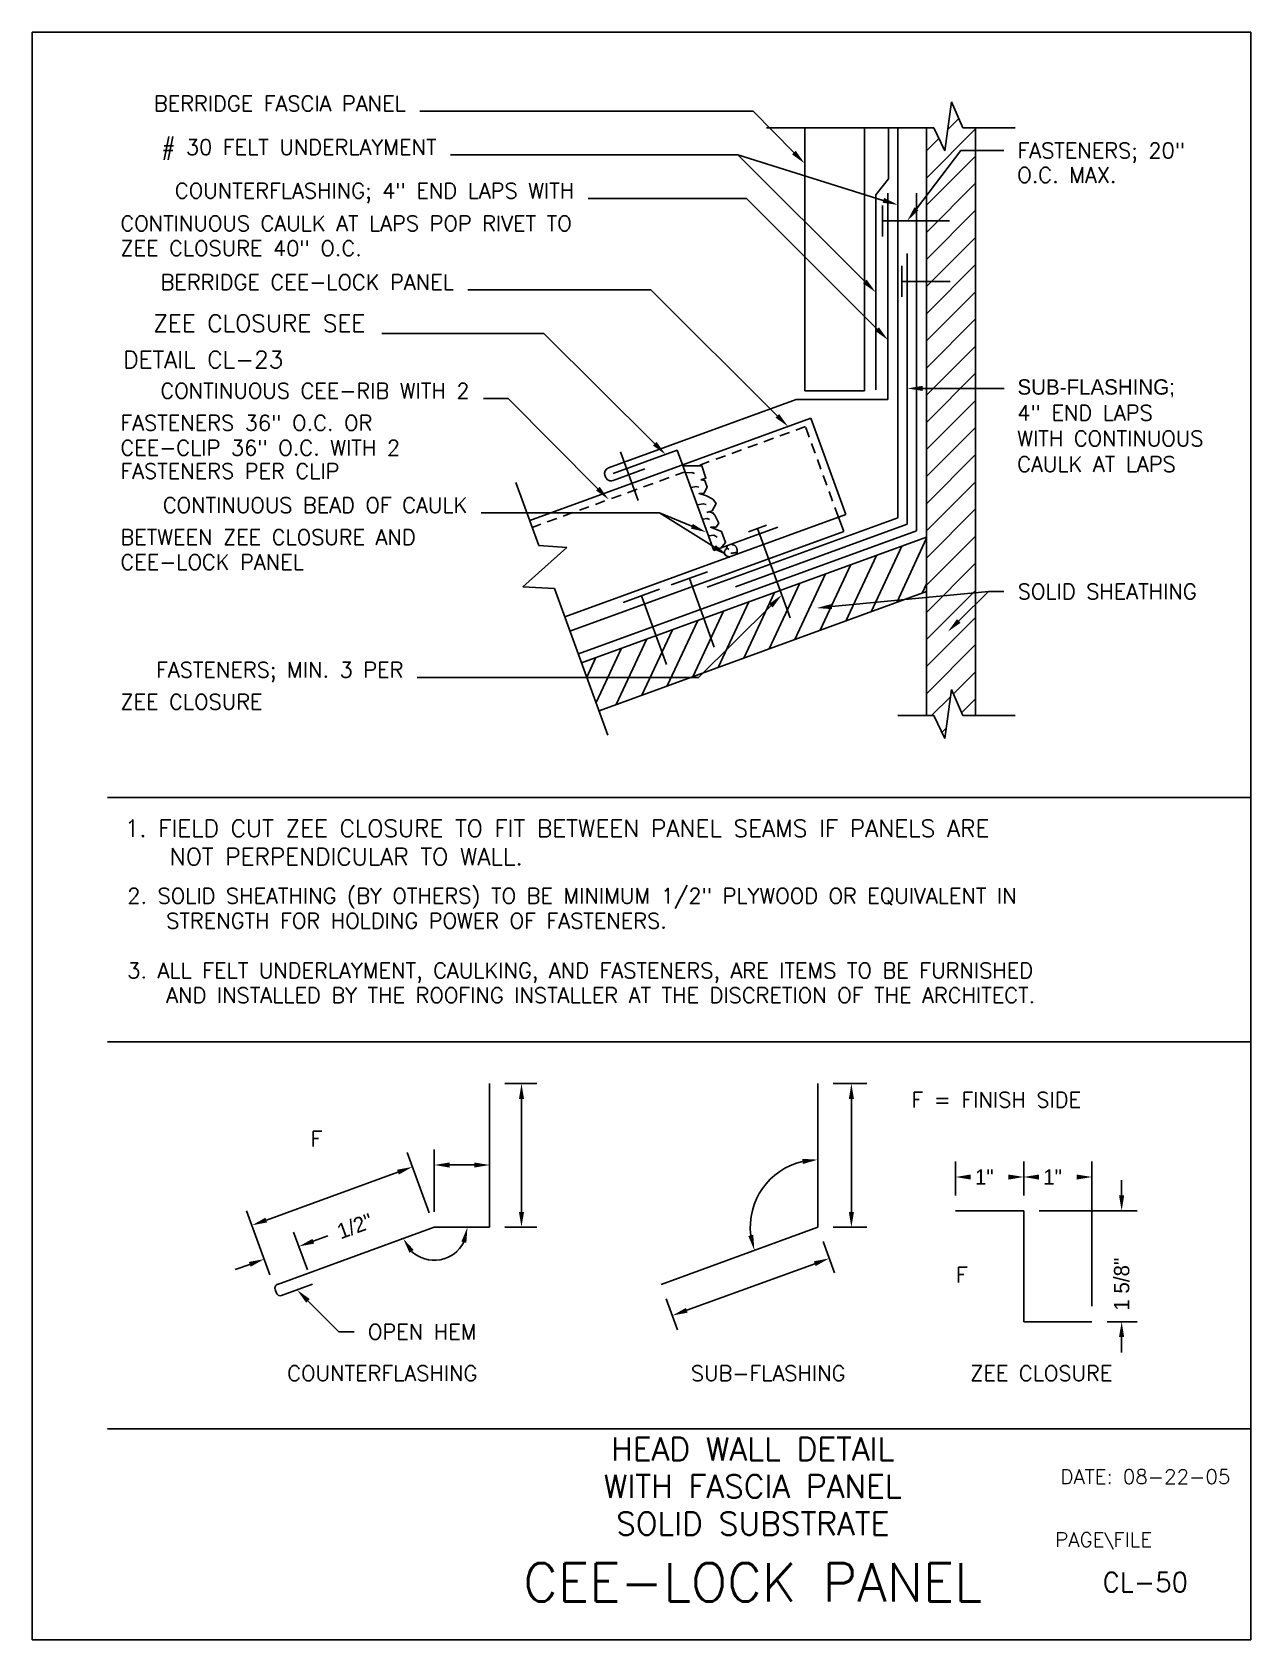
# Model space of a CAD drawing. Extents: x 0 to 17.9, y 0 to 23.6.
import ezdxf
from ezdxf.enums import TextEntityAlignment as Align

# ---------------------------------------------------------------- set-up
doc = ezdxf.new("R2010")
doc.units = 0
doc.header["$LTSCALE"] = 0.299992
doc.header["$MEASUREMENT"] = 0
doc.linetypes.add('HIDDENX2', pattern=[0.75, 0.5, -0.25])
doc.layers.get('0').update_dxf_attribs({"linetype": 'CONTINUOUS'})
for name, color, linetype in [('BORDER', 7, 'CONTINUOUS'), ('CMP-FLSH', 7, 'CONTINUOUS'), ('DIM-TXT', 7, 'CONTINUOUS'), ('STRCTR', 7, 'CONTINUOUS')]:
    doc.layers.add(name, color=color, linetype=linetype)
doc.styles.add('ROMANS', font='romans', dxfattribs={"height": 0.225})

# ---------------------------------------------------------------- blocks, each defined once
blk = doc.blocks.new('*X0')
at = {"color": 0, "linetype": 'CONTINUOUS'}
for p, q in [((42.651, 27.536), (42.81, 27.696)), ((42.34, 26.828), (43.055, 27.543)), ((42.34, 27.225), (42.519, 27.404)), ((42.34, 26.43), (43.055, 27.145)), ((42.34, 26.032), (43.055, 26.747)), ((42.34, 25.634), (43.055, 26.35)), ((42.34, 25.237), (43.055, 25.952)), ((42.34, 24.839), (43.055, 25.554)), ((42.34, 24.441), (43.055, 25.156)), ((42.34, 24.043), (43.055, 24.759)), ((42.34, 23.646), (43.055, 24.361)), ((42.34, 23.248), (43.055, 23.963)), ((42.34, 22.85), (43.055, 23.565)), ((42.34, 22.452), (43.055, 23.168)), ((42.34, 22.055), (43.055, 22.77)), ((42.34, 21.657), (43.055, 22.372)), ((42.34, 21.259), (43.055, 21.974)), ((42.34, 20.861), (43.055, 21.577)), ((42.34, 20.464), (43.055, 21.179)), ((42.34, 20.066), (43.055, 20.781)), ((42.34, 19.668), (43.055, 20.383)), ((42.34, 19.271), (43.055, 19.986)), ((42.733, 19.266), (43.055, 19.588)), ((42.413, 18.946), (42.692, 19.225)), ((42.852, 18.987), (43.055, 19.19)), ((42.564, 18.699), (42.628, 18.763))]:
    blk.add_line(p, q, dxfattribs=at)
blk = doc.blocks.new('*X2')
at = {"color": 0, "linetype": 'CONTINUOUS'}
for p, q in [((12.301, 15.065), (12.749, 16.027)), ((12.674, 15.201), (13.112, 16.141)), ((11.927, 14.929), (12.375, 15.891)), ((11.179, 14.657), (11.628, 15.619)), ((11.553, 14.793), (12.001, 15.755)), ((10.432, 14.385), (10.88, 15.346)), ((10.806, 14.521), (11.254, 15.483)), ((13.048, 15.337), (13.112, 15.475)), ((10.058, 14.249), (10.506, 15.21)), ((9.311, 13.977), (9.759, 14.938)), ((9.684, 14.113), (10.133, 15.074)), ((8.563, 13.705), (9.011, 14.666)), ((8.937, 13.841), (9.385, 14.802)), ((8.13, 14.107), (8.264, 14.394)), ((8.266, 13.733), (8.638, 14.53))]:
    blk.add_line(p, q, dxfattribs=at)

msp = doc.modelspace()

# ---------------------------------------------------------------- linework, layer by layer
at = {"color": 5, "linetype": 'CONTINUOUS'}
for p, q in [((0, 0), (0, 23.558)), ((0, 23.558), (17.865, 23.558)), ((17.865, 23.558), (17.865, 0)), ((17.865, 0), (0, 0))]:
    msp.add_line(p, q, dxfattribs=at)
at = {"layer": 'BORDER', "color": 5}
for p, q in [((1.105, 12.342), (17.865, 12.342)), ((1.105, 8.763), (17.865, 8.763))]:
    msp.add_line(p, q, dxfattribs=at)
at = {"layer": 'BORDER', "color": 5, "linetype": 'CONTINUOUS'}
msp.add_line((17.865, 3.094), (1.105, 3.094), dxfattribs=at)
at = {"layer": 'CMP-FLSH', "color": 1, "linetype": 'CONTINUOUS'}
for p, q in [((11.325, 18.3), (11.325, 22.154)), ((12.202, 18.3), (12.202, 22.154)), ((12.545, 18.176), (12.545, 21.198)), ((12.829, 16.347), (12.829, 20.312)), ((8.449, 17.174), (11.201, 18.176)), ((12.545, 18.176), (11.201, 18.176)), ((12.202, 18.3), (11.325, 18.3)), ((11.413, 17.899), (7.295, 16.4)), ((11.927, 16.489), (11.413, 17.899)), ((9.457, 17.431), (8.518, 17.089)), ((9.993, 15.96), (9.457, 17.431)), ((8.406, 17.04), (8.397, 17.064)), ((8.98, 17.157), (8.516, 16.989)), ((7.808, 14.99), (11.927, 16.489)), ((10.933, 16.302), (9.993, 15.96)), ((10.311, 15.43), (12.829, 16.347)), ((11.897, 16.239), (11.82, 16.45)), ((7.883, 14.778), (11.897, 16.239)), ((6.705, 8.15), (6.705, 6.046)), ((11.517, 8.15), (11.517, 6.046)), ((13.535, 6.287), (14.535, 6.287)), ((14.535, 6.287), (14.535, 4.662)), ((3.597, 5.209), (5.895, 6.046)), ((6.705, 6.046), (5.895, 6.046)), ((9.219, 5.209), (11.517, 6.046)), ((3.657, 5.044), (4.112, 5.21)), ((3.562, 5.136), (3.584, 5.078)), ((14.535, 4.662), (15.535, 4.662))]:
    msp.add_line(p, q, dxfattribs=at)
at = {"layer": 'CMP-FLSH', "color": 6, "linetype": 'CONTINUOUS'}
for p, q in [((12.555, 21.407), (12.555, 22.154)), ((12.692, 16.442), (12.692, 22.154)), ((12.366, 21.172), (12.555, 21.407)), ((12.366, 21.172), (12.366, 18.318)), ((12.464, 21.017), (12.464, 20.564)), ((12.966, 16.251), (12.966, 21.198)), ((12.464, 20.791), (13.446, 20.791)), ((12.747, 20.131), (12.747, 19.678)), ((12.747, 19.905), (13.456, 19.905)), ((8.626, 17.41), (8.886, 16.695)), ((9.845, 17.013), (9.804, 17)), ((9.862, 16.987), (9.804, 17)), ((9.97, 16.543), (9.891, 16.518)), ((9.978, 16.509), (9.936, 16.531)), ((9.895, 15.424), (12.692, 16.442)), ((10.502, 16.238), (10.766, 16.334)), ((10.634, 16.286), (11.111, 14.975)), ((8.007, 14.446), (12.966, 16.251)), ((10.183, 16.001), (10.213, 15.975)), ((9.9, 15.65), (9.368, 15.457)), ((9.634, 15.553), (10, 14.546)), ((9.198, 15.395), (8.666, 15.201)), ((8.932, 15.298), (9.299, 14.291))]:
    msp.add_line(p, q, dxfattribs=at)
at = {"layer": 'CMP-FLSH', "color": 3, "linetype": 'CONTINUOUS'}
msp.add_line((13.054, 18.337), (14.251, 18.337), dxfattribs=at)
at = {"layer": 'CMP-FLSH', "color": 9, "linetype": 'HIDDENX2'}
for p, q in [((11.336, 17.779), (9.759, 17.205)), ((11.82, 16.45), (11.336, 17.779)), ((9.572, 17.116), (7.331, 16.301))]:
    msp.add_line(p, q, dxfattribs=at)
at = {"layer": 'CMP-FLSH', "color": 6, "linetype": 'CONTINUOUS'}
for points in [[(9.845, 17.013, 0), (9.876, 17.021, 0), (9.817, 17.205, 0), (9.538, 17.205, 0)], [(9.588, 17.098, 0), (9.671, 17.103, 0), (9.708, 17.09, 0)], [(9.97, 16.543, 0), (10.026, 16.652, 0), (9.976, 16.714, 0), (9.886, 16.765, 0), (9.777, 16.796, 0), (9.846, 16.796, 0), (9.896, 16.888, 0), (9.862, 16.987, 0)], [(9.667, 16.885, 0), (9.729, 16.902, 0), (9.775, 16.889, 0)], [(9.754, 16.629, 0), (9.837, 16.646, 0), (9.878, 16.637, 0)], [(10.095, 15.997, 0), (10.165, 16.079, 0), (10.105, 16.243, 0), (9.946, 16.304, 0), (10.026, 16.304, 0), (10.065, 16.365, 0), (10.006, 16.478, 0), (9.974, 16.518, 0)], [(9.833, 16.42, 0), (9.895, 16.432, 0), (9.928, 16.415, 0)], [(9.92, 16.176, 0), (9.994, 16.185, 0), (10.04, 16.159, 0)], [(10.193, 16.032, 0), (10.192, 16.029, 0), (10.19, 16.025, 0), (10.189, 16.02, 0), (10.187, 16.016, 0), (10.185, 16.011, 0), (10.183, 16.007, 0), (10.181, 16.002, 0), (10.18, 15.999, 0), (10.178, 15.995, 0), (10.175, 15.991, 0), (10.172, 15.985, 0), (10.168, 15.979, 0), (10.163, 15.973, 0), (10.159, 15.967, 0), (10.155, 15.96, 0), (10.152, 15.954, 0), (10.149, 15.948, 0), (10.147, 15.943, 0), (10.147, 15.939, 0), (10.147, 15.935, 0), (10.147, 15.93, 0), (10.147, 15.924, 0), (10.147, 15.919, 0), (10.148, 15.914, 0), (10.149, 15.909, 0), (10.151, 15.905, 0), (10.153, 15.901, 0), (10.155, 15.899, 0), (10.157, 15.896, 0), (10.161, 15.893, 0), (10.165, 15.891, 0), (10.168, 15.888, 0), (10.173, 15.886, 0), (10.176, 15.884, 0), (10.18, 15.882, 0), (10.183, 15.881, 0), (10.187, 15.879, 0), (10.193, 15.876, 0), (10.2, 15.874, 0), (10.206, 15.872, 0), (10.213, 15.87, 0), (10.219, 15.868, 0), (10.224, 15.866, 0), (10.227, 15.865, 0), (10.229, 15.865, 0)], [(10.259, 16.048, 0), (10.264, 16.047, 0), (10.269, 16.047, 0), (10.274, 16.045, 0), (10.28, 16.044, 0), (10.286, 16.042, 0), (10.291, 16.039, 0), (10.297, 16.037, 0), (10.301, 16.034, 0), (10.305, 16.032, 0), (10.308, 16.029, 0), (10.311, 16.025, 0), (10.315, 16.02, 0), (10.318, 16.015, 0), (10.321, 16.01, 0), (10.324, 16.004, 0), (10.326, 15.999, 0), (10.328, 15.994, 0), (10.33, 15.99, 0), (10.331, 15.988, 0), (10.332, 15.986, 0), (10.332, 15.984, 0), (10.333, 15.981, 0), (10.333, 15.979, 0), (10.334, 15.976, 0), (10.335, 15.973, 0), (10.335, 15.971, 0), (10.335, 15.969, 0), (10.336, 15.966, 0), (10.336, 15.962, 0), (10.336, 15.958, 0), (10.337, 15.953, 0), (10.337, 15.949, 0), (10.337, 15.944, 0), (10.336, 15.94, 0), (10.336, 15.936, 0), (10.335, 15.933, 0), (10.334, 15.93, 0), (10.332, 15.928, 0), (10.33, 15.925, 0), (10.328, 15.921, 0), (10.326, 15.919, 0), (10.323, 15.916, 0), (10.322, 15.914, 0), (10.32, 15.912, 0), (10.32, 15.912, 0)], [(10.229, 15.865, 0), (10.229, 15.865, 0), (10.229, 15.865, 0), (10.229, 15.865, 0), (10.229, 15.865, 0), (10.229, 15.865, 0), (10.229, 15.865, 0), (10.229, 15.865, 0), (10.229, 15.865, 0), (10.229, 15.865, 0)], [(10.295, 15.928, 0), (10.29, 15.927, 0), (10.283, 15.926, 0), (10.276, 15.925, 0), (10.268, 15.924, 0), (10.261, 15.923, 0), (10.254, 15.923, 0), (10.249, 15.923, 0), (10.245, 15.922, 0), (10.244, 15.922, 0)], [(10.335, 15.943, 0), (10.332, 15.941, 0), (10.327, 15.939, 0), (10.323, 15.937, 0), (10.318, 15.935, 0), (10.313, 15.933, 0), (10.308, 15.932, 0), (10.303, 15.93, 0), (10.298, 15.929, 0), (10.295, 15.928, 0)]]:
    msp.add_polyline3d(points, dxfattribs=at)
at = {"layer": 'CMP-FLSH', "color": 1, "linetype": 'CONTINUOUS'}
for centre, radius, start, end in [((8.478, 17.093), 0.086, 110.0023, 199.9983), ((8.487, 17.069), 0.086, 199.9993, 290.0006), ((3.616, 5.156), 0.057, 109.9986, 199.9989), ((3.637, 5.098), 0.057, 200.0028, 289.9983)]:
    msp.add_arc(centre, radius, start, end, dxfattribs=at)
at = {"layer": 'CMP-FLSH', "color": 3, "linetype": 'CONTINUOUS', "extrusion": (-1.22461e-16, 1.22461e-16, -1)}
msp.add_solid([(-13.054, 18.3), (-12.829, 18.337), (-13.054, 18.375)], dxfattribs=at)
at = {"layer": 'DIM-TXT', "color": 3, "linetype": 'CONTINUOUS'}
for p, q in [((10.567, 22.399), (5.681, 22.399)), ((11.166, 21.793), (10.567, 22.399)), ((10.346, 21.761), (6.131, 21.761)), ((10.346, 21.761), (10.121, 21.761)), ((12.207, 19.904), (10.346, 21.761)), ((12.477, 21.093), (10.346, 21.761)), ((12.963, 20.969), (13.614, 21.823)), ((13.614, 21.823), (14.242, 21.823)), ((10.474, 21.122), (8.15, 21.122)), ((12.386, 19.206), (10.474, 21.122)), ((9.068, 19.781), (6.385, 19.781)), ((10.922, 17.937), (9.068, 19.781)), ((7.501, 19.142), (5.127, 19.142)), ((9.127, 17.527), (7.501, 19.142)), ((6.978, 18.19), (6.614, 18.19)), ((8.293, 16.868), (6.978, 18.19)), ((9.198, 16.515), (6.583, 16.515)), ((9.672, 16.318), (9.198, 16.515)), ((10.002, 16.01), (9.198, 16.515)), ((11.723, 15.14), (14.021, 15.362)), ((13.584, 14.931), (14.021, 15.362)), ((14.021, 15.362), (14.246, 15.362)), ((10.828, 15.153), (9.766, 14.102)), ((9.766, 14.102), (5.646, 14.102)), ((6.93, 8.15), (7.398, 8.15)), ((11.742, 8.15), (12.234, 8.15)), ((7.173, 6.271), (7.173, 7.925)), ((12.009, 6.271), (12.009, 7.925)), ((5.818, 6.257), (5.496, 7.141)), ((5.895, 6.271), (5.895, 7.183)), ((3.433, 6.151), (5.362, 6.853)), ((6.48, 6.958), (6.12, 6.958)), ((13.535, 6.512), (13.535, 7.007)), ((14.535, 6.512), (14.535, 7.007)), ((15.535, 4.887), (15.535, 7.007)), ((15.971, 6.512), (15.971, 6.737)), ((3.486, 5.348), (3.144, 6.285)), ((14.76, 6.287), (16.196, 6.287)), ((4.035, 5.421), (3.833, 5.975)), ((4.121, 5.841), (4.333, 5.918)), ((6.93, 6.046), (7.398, 6.046)), ((11.742, 6.046), (12.234, 6.046)), ((11.594, 5.835), (11.76, 5.377)), ((3.19, 5.502), (2.978, 5.425)), ((9.596, 4.829), (11.472, 5.512)), ((4.043, 4.968), (4.495, 4.513)), ((9.296, 4.998), (9.462, 4.541)), ((4.495, 4.513), (4.72, 4.513)), ((15.76, 4.662), (16.196, 4.662)), ((15.971, 4.437), (15.971, 4.212))]:
    msp.add_line(p, q, dxfattribs=at)
for centre, radius, start, end in [((11.517, 6.046), 0.99, 103.0467, 186.9533), ((5.895, 6.046), 0.485, 226.7982, 333.2018)]:
    msp.add_arc(centre, radius, start, end, dxfattribs=at)
for points in [[(11.193, 21.819), (11.14, 21.766), (11.325, 21.633)], [(12.489, 21.129), (12.466, 21.058), (12.692, 21.026)], [(12.993, 20.947), (12.933, 20.992), (12.827, 20.791)], [(12.233, 19.931), (12.18, 19.878), (12.366, 19.745)], [(12.413, 19.232), (12.36, 19.179), (12.545, 19.047)], [(10.949, 17.963), (10.896, 17.91), (11.082, 17.778)], [(9.153, 17.554), (9.1, 17.501), (9.286, 17.369)], [(8.32, 16.895), (8.266, 16.842), (8.452, 16.709)], [(9.686, 16.352), (9.657, 16.283), (9.88, 16.231)], [(10.022, 16.042), (9.982, 15.978), (10.192, 15.891)], [(10.802, 15.179), (10.855, 15.126), (10.989, 15.311)], [(11.726, 15.103), (11.719, 15.178), (11.499, 15.119)], [(13.611, 14.904), (13.558, 14.957), (13.424, 14.773)], [(7.136, 7.925), (7.211, 7.925), (7.173, 8.15)], [(11.972, 7.925), (12.047, 7.925), (12.009, 8.15)], [(5.349, 6.888), (5.375, 6.818), (5.573, 6.93)], [(6.12, 6.995), (6.12, 6.92), (5.895, 6.958)], [(6.48, 6.995), (6.48, 6.92), (6.705, 6.958)], [(11.289, 7.048), (11.298, 6.973), (11.517, 7.036)], [(13.76, 6.819), (13.76, 6.744), (13.535, 6.782)], [(14.31, 6.819), (14.31, 6.744), (14.535, 6.782)], [(14.76, 6.819), (14.76, 6.744), (14.535, 6.782)], [(15.31, 6.819), (15.31, 6.744), (15.535, 6.782)], [(15.933, 6.512), (16.008, 6.512), (15.971, 6.287)], [(3.42, 6.186), (3.445, 6.116), (3.221, 6.074)], [(7.136, 6.271), (7.211, 6.271), (7.173, 6.046)], [(11.972, 6.271), (12.047, 6.271), (12.009, 6.046)], [(6.292, 5.836), (6.365, 5.818), (6.381, 6.046)], [(10.571, 5.935), (10.498, 5.917), (10.587, 5.707)], [(4.109, 5.876), (4.134, 5.806), (3.91, 5.764)], [(5.531, 5.671), (5.594, 5.713), (5.439, 5.88)], [(3.177, 5.537), (3.203, 5.467), (3.401, 5.579)], [(11.459, 5.547), (11.485, 5.477), (11.683, 5.589)], [(4.016, 4.941), (4.069, 4.994), (3.884, 5.127)], [(9.584, 4.864), (9.609, 4.794), (9.385, 4.752)], [(15.933, 4.437), (16.008, 4.437), (15.971, 4.662)]]:
    msp.add_solid(points, dxfattribs=at)
at = {"layer": 'STRCTR', "color": 2, "linetype": 'CONTINUOUS'}
for p, q in [((13.38, 21.82), (13.479, 22.537)), ((13.479, 22.537), (13.642, 22.154)), ((10.766, 22.154), (13.217, 22.154)), ((13.217, 22.154), (13.38, 21.82)), ((13.642, 22.154), (14.411, 22.154)), ((7.428, 16.037), (7.092, 16.958)), ((7.428, 16.037), (7.84, 16.005)), ((7.84, 16.005), (7.194, 15.43)), ((7.194, 15.43), (7.657, 15.407)), ((7.657, 15.407), (8.44, 13.254)), ((13.38, 13.208), (13.479, 13.925)), ((13.479, 13.925), (13.642, 13.543)), ((13.217, 13.543), (12.691, 13.543)), ((13.217, 13.543), (13.38, 13.208)), ((13.642, 13.543), (14.411, 13.543))]:
    msp.add_line(p, q, dxfattribs=at)
at = {"layer": 'STRCTR', "color": 4, "linetype": 'CONTINUOUS'}
for p, q in [((13.112, 13.543), (13.112, 22.154)), ((13.828, 13.543), (13.828, 22.154)), ((13.112, 16.159), (8.053, 14.318)), ((8.31, 13.613), (13.112, 15.361))]:
    msp.add_line(p, q, dxfattribs=at)

# ---------------------------------------------------------------- block references
at = {"layer": 'CMP-FLSH', "color": 4, "linetype": 'CONTINUOUS'}
msp.add_blockref('*X2', (0, 0), dxfattribs=at)
at = {"layer": 'STRCTR', "color": 4, "linetype": 'CONTINUOUS'}
msp.add_blockref('*X0', (-29.227, -5.403), dxfattribs=at)

# ---------------------------------------------------------------- texts
at = {"layer": 'BORDER', "color": 3, "linetype": 'CONTINUOUS', "style": 'ROMANS'}
for s, p in [('HEAD WALL DETAIL', (10.563, 2.628)), ('WITH FASCIA PANEL', (10.563, 2.081)), ('SOLID SUBSTRATE', (10.563, 1.535))]:
    msp.add_text(s, height=0.3375, dxfattribs=at).set_placement(p, align=Align.CENTER)
msp.add_text('DATE: 08-22-05', height=0.21397, dxfattribs=at).set_placement((16.318, 2.391), align=Align.MIDDLE)
msp.add_text('PAGE\\FILE', height=0.214, dxfattribs=at).set_placement((14.996, 1.361))
at = {"layer": 'BORDER', "color": 5, "style": 'ROMANS'}
msp.add_text('CEE-LOCK PANEL', height=0.5625, dxfattribs=at).set_placement((10.563, 0.844), align=Align.MIDDLE)
at = {"layer": 'BORDER', "color": 2, "linetype": 'CONTINUOUS', "style": 'ROMANS'}
msp.add_text('CL-50', height=0.2812, dxfattribs=at).set_placement((16.318, 0.844), align=Align.MIDDLE)
at = {"layer": 'CMP-FLSH', "color": 3, "linetype": 'CONTINUOUS'}
msp.add_text('SUB-FLASHING;', height=0.225, dxfattribs=at).set_placement((14.444, 18.246))
at = {"layer": 'DIM-TXT', "color": 3, "linetype": 'CONTINUOUS', "style": 'ROMANS'}
for s, height, p in [('BERRIDGE FASCIA PANEL', 0.225, (5.478, 22.399)), ('# 30 FELT UNDERLAYMENT', 0.225, (5.929, 21.761)), ('COUNTERFLASHING; 4" END LAPS WITH', 0.225, (7.947, 21.122)), ('BERRIDGE CEE-LOCK PANEL', 0.225, (6.183, 19.781)), ('ZEE CLOSURE SEE', 0.25, (4.883, 19.166)), ('CONTINUOUS CEE-RIB WITH 2', 0.225, (6.412, 18.19)), ('CONTINUOUS BEAD OF CAULK', 0.225, (6.381, 16.515)), ('FASTENERS; MIN. 3 PER', 0.225, (5.443, 14.102))]:
    msp.add_text(s, height=height, dxfattribs=at).set_placement(p, align=Align.RIGHT)
for s, height, p in [('FASTENERS; 20"', 0.225, (14.444, 21.71)), ('O.C. MAX.', 0.225, (14.441, 21.352)), ('CONTINUOUS CAULK AT LAPS POP RIVET TO ', 0.225, (1.294, 20.643)), ('ZEE CLOSURE 40" O.C.', 0.225, (1.294, 20.278)), ('DETAIL CL-23', 0.25, (1.336, 18.635)), ('FASTENERS 36" O.C. OR', 0.225, (1.294, 17.719)), ('4" END LAPS', 0.225, (14.441, 17.867)), ('WITH CONTINUOUS', 0.225, (14.441, 17.492)), ('CEE-CLIP 36" O.C. WITH 2', 0.225, (1.294, 17.355)), ('FASTENERS PER CLIP', 0.225, (1.294, 17.014)), ('CAULK AT LAPS', 0.225, (14.441, 17.116)), ('BETWEEN ZEE CLOSURE AND', 0.225, (1.294, 16.045)), ('CEE-LOCK PANEL', 0.225, (1.294, 15.68)), ('SOLID SHEATHING', 0.225, (14.448, 15.249)), ('ZEE CLOSURE', 0.225, (1.294, 13.632)), ('1. FIELD CUT ZEE CLOSURE TO FIT BETWEEN PANEL SEAMS IF PANELS ARE', 0.25, (1.357, 11.766)), ('NOT PERPENDICULAR TO WALL.', 0.25, (2.017, 11.351)), ('2. SOLID SHEATHING (BY OTHERS) TO BE MINIMUM 1/2" PLYWOOD OR EQUIVALENT IN', 0.225, (1.395, 10.789)), ('STRENGTH FOR HOLDING POWER OF FASTENERS.', 0.225, (1.966, 10.424)), ('3. ALL FELT UNDERLAYMENT, CAULKING, AND FASTENERS, ARE ITEMS TO BE FURNISHED', 0.225, (1.395, 9.696)), ('AND INSTALLED BY THE ROOFING INSTALLER AT THE DISCRETION OF THE ARCHITECT.', 0.225, (1.966, 9.332)), ('F = FINISH SIDE', 0.225, (12.889, 7.802)), ('F', 0.225, (4.082, 7.23)), ('F', 0.225, (13.541, 5.234)), ('OPEN HEM', 0.225, (4.923, 4.401))]:
    msp.add_text(s, height=height, dxfattribs=at).set_placement(p)
at = {"layer": 'DIM-TXT', "color": 3, "linetype": 'CONTINUOUS'}
for p in [(13.821, 6.669), (14.821, 6.669)]:
    msp.add_text('1"', height=0.225, dxfattribs=at).set_placement(p)
for s, rotation, p in [('1/2"', 20, (4.522, 5.867)), ('1 5/8"', 90, (16.083, 4.823))]:
    msp.add_text(s, height=0.225, rotation=rotation, dxfattribs=at).set_placement(p)
at = {"layer": 'DIM-TXT', "color": 4, "linetype": 'CONTINUOUS', "style": 'ROMANS'}
for s, p in [('COUNTERFLASHING', (5.134, 3.793)), ('SUB-FLASHING', (10.79, 3.793)), ('ZEE CLOSURE', (14.794, 3.793))]:
    msp.add_text(s, height=0.225, dxfattribs=at).set_placement(p, align=Align.CENTER)

doc.saveas('drawing.dxf')
